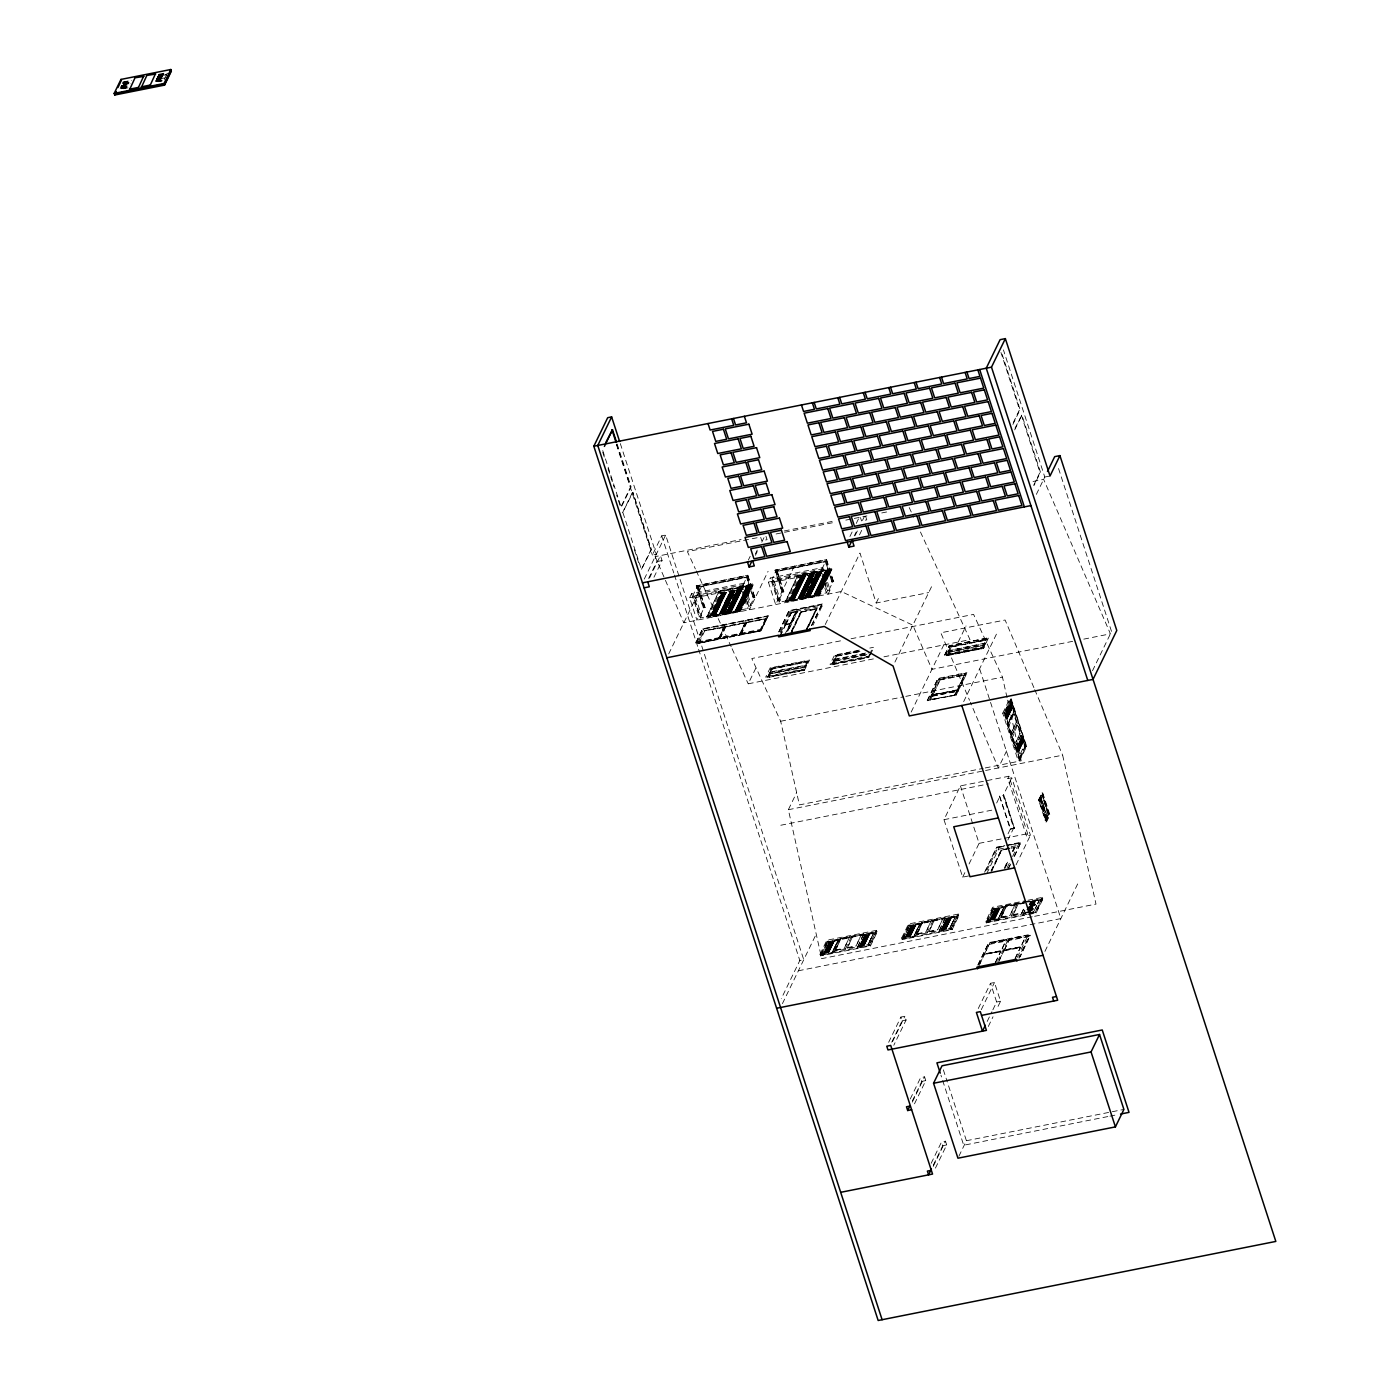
<?xml version="1.0" encoding="UTF-8"?>
<svg xmlns="http://www.w3.org/2000/svg" width="1390" height="1390" viewBox="0 0 1390 1390"><rect width="100%" height="100%" fill="white"/><g stroke="black" fill="none" stroke-linecap="round" stroke-linejoin="round"><path stroke-width="0.75" stroke-dasharray="5 3.75" d="M158.86 74.556L158.165 75.981L166.817 74.261M616.621 444.14L630.574 487.039L620.67 507.437L616.691 495.17M617.143 444.036L631.095 486.934L621.191 507.333L602.6 450.117M632.363 492.529L622.459 512.927L632.884 492.425L650.972 549.728L641.068 570.126L651.493 549.623L632.884 492.425M620.305 443.566L656.306 554.297L652.379 555.079L661.709 535.845L665.654 535.063L803.75 959.708L799.823 960.49L781.267 998.715M644.265 579.091L665.654 535.063M648.626 578.483L657.088 561.039M649.512 578.049L660.424 555.583L662.057 560.57L653.873 577.423M691.595 593.652L698.909 616.135L696.929 620.218L689.614 597.735L691.595 593.652L744.084 583.209L751.399 605.693L748.776 606.214L747.646 608.542L700.386 617.942L693.888 597.961L695.035 595.632L752.598 584.217M696.234 585.885L747.872 575.251L754.84 597.648L753.258 597.961L746.604 577.476L698.301 587.084L704.956 607.569L703.392 607.882L696.234 585.885L747.872 575.251M697.033 585.729L704.174 607.725L700.212 615.874L693.315 594.642L697.276 586.493L747.924 576.416M698.301 587.084L746.795 577.058L753.258 597.961M668.712 653.891L702.471 584.373M703.392 607.882L696.442 585.485M704.956 607.569L698.492 586.667M700.386 617.942L701.533 615.614L695.035 595.632M706.954 616.639L718.995 591.219L753.241 584.808L740.801 610.436L706.676 617.212L718.995 591.219M708.674 617.629L708.153 615.996L720.02 591.532L720.559 593.148L708.674 617.629L740.175 611.357L753.119 584.426M695.799 642.805L702.593 628.819L768.201 615.77L761.494 630L695.799 642.805L761.494 630M695.886 643.049L702.593 628.819M697.884 643.466L697.398 641.954L703.618 629.149L766.62 616.621L767.106 618.116L704.105 630.643L697.884 643.466L760.869 630.938L768.201 615.77M735.032 590.698L723.686 614.484L735.032 590.698L721.375 593.408L709.943 616.952L723.86 614.119M698.927 643.205L704.73 630.834L724.225 627.22L718.335 639.348L698.927 643.205L718.265 639.087L724.138 626.977M748.359 560.101L750.166 556.347M724.416 614.502L736.3 590.02M737.134 590.281L725.789 614.067L737.134 590.281L751.017 587.484M755.43 553.846L757.255 550.11M755.413 555.305L757.237 551.552M761.789 542.187L764.517 536.575M743.181 584.721L747.142 576.572L754.04 597.804L750.079 605.953L743.181 584.721L693.315 594.642M744.084 583.209L742.104 587.292L749.418 609.776L768.079 571.325M719.829 638.774L725.719 626.664L745.144 622.789L739.341 635.161L719.829 638.774L739.254 634.917L745.144 622.789M719.916 639.035L725.719 626.664M750.774 587.57L739.428 611.357L750.861 587.814L737.169 590.611M740.835 634.605L746.725 622.477L766.133 618.62L760.33 630.991L740.835 634.605L760.26 630.747L766.133 618.62M740.922 634.848L746.725 622.477M794.333 566.095L775.672 604.546L768.357 582.08L770.338 577.997L822.828 567.554L830.143 590.038L828.162 594.121L820.847 571.638L822.828 567.554M774.977 570.23L826.616 559.597L833.583 581.993L832.002 582.306L825.347 561.821L777.045 571.412L783.699 591.897L782.136 592.209L774.977 570.23L826.616 559.597M775.776 570.074L782.918 592.053L778.956 600.219L772.058 578.987L776.02 570.821L826.668 560.761M777.045 571.412L825.538 561.404L832.002 582.306M826.39 592.887L819.892 572.906L821.021 570.578L827.519 590.559L826.39 592.887L779.13 602.287L772.632 582.306L773.761 579.978L831.342 568.562M760.869 630.938L760.382 629.427L766.62 616.621M782.136 592.209L775.186 569.831M783.699 591.897L777.236 571.012M779.13 602.287L780.276 599.959L773.761 579.978M785.697 600.984L797.738 575.547L831.985 569.135L819.544 594.781L785.42 601.557L797.738 575.547M787.418 601.974L786.896 600.341L798.764 575.877L799.302 577.493L787.418 601.974L818.918 595.702L831.863 568.771M873.372 658.912L748.22 683.811L756.038 667.721M814.019 574.956L800.119 577.754L788.686 601.297L802.586 598.499M778.782 631.772L789.086 610.575L823.21 603.781L812.994 625.239M778.869 632.016L789.086 610.575M780.138 631.842L790.111 610.888L821.612 604.633L822.098 606.127L797.947 610.922L787.887 631.633M780.537 633.093L790.597 612.382L790.111 610.888M779.999 636.186L785.593 624.649L790.059 623.763L787.331 629.774M785.819 624.18L791.431 612.643L795.879 611.756L790.371 623.537L785.819 624.18L790.284 623.293L795.879 611.756M780.068 636.429L785.593 624.649M785.906 624.423L791.431 612.643M784.464 635.299L790.059 623.763M813.845 575.286L802.43 598.829L813.845 575.286L800.171 578.084M786.949 631.286L796.991 610.592L797.947 610.922M788.026 629.913L796.991 610.592M803.159 598.829L815.044 574.365M787.73 631.13L797.791 610.436M815.878 574.626L804.532 598.412L815.878 574.626L829.76 571.829M767.662 677.573L771.224 668.173L807.972 660.875L806.391 666.192L769.643 673.507L767.662 677.573L804.41 670.275L809.571 660.024L770.199 667.86L765.664 677.173L805.036 669.355M769.643 673.507L771.224 668.173M770.651 671.961L772.162 668.816L806.826 661.918L772.249 669.059L770.651 671.961L805.366 665.306L806.826 661.918M770.477 673.768L805.21 667.113L770.477 673.768L769.035 677.156L803.681 670.258L807.972 660.875M791.657 630.591L800.918 611.513L817.181 608.281L807.121 629.635M790.858 632.867L800.918 611.513M821.924 569.066L825.886 560.917L832.784 582.149L828.822 590.298L821.924 569.066L772.058 578.987M791.692 631.981L801.526 611.704L791.814 632.363M829.517 571.916L818.171 595.702L829.604 572.159L815.947 574.869M849.916 536.505L852.643 530.893M856.275 523.404L859.003 517.792M806.391 629.062L816.225 608.785L806.513 629.444M806.999 629.253L817.181 608.281M854.259 535.897L856.084 532.144M811.552 625.326L821.612 604.633M855.163 535.463L857.891 529.851M862.443 520.486L864.25 516.75M811.638 625.587L821.699 604.876L790.198 611.131M859.507 534.855L862.234 529.225M825.26 624.527L859.958 553.046L876.204 603.017L928.694 592.574M870.783 653.387L868.802 657.47L832.054 664.785L835.599 655.368L860.097 650.503M832.054 664.785L835.599 655.368M836.554 656.01L835.095 659.399L836.554 656.01L861.001 651.145M834.851 660.962L833.409 664.351L834.851 660.962L869.497 654.065M876.204 603.017L879.661 595.876M1032.214 916.774L821.716 958.631L788.356 809.71L796.644 792.613M870.331 654.673L873.945 647.219L869.793 648.053M894.934 662.092L932.151 585.451M1013.258 422.664L1019.565 409.685L1000.956 352.487M1012.893 424.419L1020.086 409.581L1002.155 354.415M1015.048 428.155L1021.876 415.071L1040.485 472.27L1034.177 485.249M1014.683 429.91L1021.876 415.071M911.18 712.062L944.939 642.528M944.644 654.951L949.161 645.638L988.533 637.802L949.248 645.881L944.714 655.211L984.085 647.375L944.714 655.211M946.764 655.732L946.225 654.117L950.187 645.95L986.935 638.653L985.493 644.352L948.745 651.667L946.764 655.732L983.512 648.435L988.533 637.802M948.745 651.667L950.187 645.95M951.264 646.958L949.822 650.364L984.381 643.222L985.91 640.078L951.264 646.958L985.91 640.078M948.032 655.055L949.561 651.91L984.207 645.029L982.765 648.418L948.032 655.055L982.678 648.174L984.207 645.029M948.119 655.316L949.561 651.91M927.252 700.525L938.007 678.389L966.884 672.638L956.216 695.035L927.252 700.525L956.129 694.774M927.339 700.769L938.007 678.389M957.606 689.701L931.196 695.261L929.093 700.421L939.032 678.702L965.285 673.49L957.779 690.205L931.37 694.913L957.779 690.205M931.526 695.417L939.032 678.702M1033.656 485.353L1039.963 472.374L1021.355 415.176M782.431 1003.615L816.208 934.08M932.186 696.025L930.449 700.004L932.186 696.025L956.407 691.473L932.256 696.268M940.109 679.71L932.881 695L940.109 679.71L964.33 675.158L940.179 679.953M958.214 642.041L966.015 625.969M1036.367 494.353L1044.776 477.048L1003.424 349.915M820.03 954.218L826.824 940.231L876.69 930.327L877.229 931.943L870.435 945.93L820.569 955.851L820.03 954.218L869.897 944.297L870.435 945.93M820.569 955.851L827.345 941.864L826.824 940.231M821.994 954.496L828.214 941.69L822.15 955L833.809 952.15L840.029 939.345M823.905 953.488L829.448 942.073L838.118 940.352L832.575 951.768M956.32 691.23L954.6 695.209L965.285 673.49M964.243 674.914L957.032 690.187M957.449 690.048L955.347 695.209L928.85 699.674M956.216 695.035L966.953 672.899M863.816 935.14L863.416 933.889L839.786 938.58L833.809 952.15M835.477 950.395L840.898 938.598L835.477 950.395L844.147 948.675L849.568 936.877L844.147 948.675M983.512 648.435L982.973 646.802L986.935 638.653M963.67 701.637L997.447 632.085M845.381 949.057L851.601 936.235L852.001 937.485M847.292 948.049L852.713 936.252L847.292 948.049L855.945 946.312L861.366 934.532L855.945 946.312M863.416 933.889L857.422 947.459L869.236 945.113L875.457 932.29L828.388 942.177M857.422 947.459L863.659 934.636M859.35 946.451L864.893 935.018L873.546 933.298L868.003 944.714M876.69 930.327L869.236 945.113M968.587 875.961L962.679 877.142L943.984 819.683L960.403 785.889L1008.949 776.228L1027.644 833.687L1026.515 836.016L1030.442 835.234L1011.764 777.792L1007.819 778.574L1026.515 836.016M1002.729 713.209L1009.522 699.222L1011.225 698.892L1026.654 746.343L1019.86 760.33L1018.158 760.66L1002.729 713.209L1004.431 712.861L1011.225 698.892M1010.825 700.821L1004.605 713.643L1011.347 700.716L1014.474 712.062L1007.472 725.041L1014.769 747.525L1021.789 734.545L1025.438 745.787L1018.158 760.66M1005.422 714.443L1010.964 703.027L1013.658 711.263L1008.098 722.678L1005.596 714.078M901.693 937.989L908.487 924.002L958.353 914.081L958.874 915.715L952.098 929.684L902.214 939.605L901.693 937.989L951.559 928.068L952.098 929.684M902.214 939.605L909.008 925.618L908.487 924.002M903.656 938.267L909.877 925.445L903.813 938.771L915.471 935.922L921.692 923.099M1007.472 725.041L1013.692 712.219L1014.995 711.958M1013.449 714.495C1000.817 748.984 1014.787 695.122 1016.125 722.731L1010.582 734.163L1016.524 722.661L1013.831 714.425M905.568 937.26L911.11 925.827L919.78 924.107L914.22 935.522M1011.121 736.283L1017.341 723.46L1018.661 723.2M945.478 918.894L945.061 917.643L921.448 922.352L915.471 935.922M1017.098 725.736C1004.466 760.226 1018.436 706.363 1019.773 733.972L1014.231 745.405L1020.173 733.903L1017.497 725.649M917.139 934.149L922.56 922.352L917.139 934.149L925.792 932.429L931.213 920.632L925.792 932.429M1006.638 750.861L998.333 767.958L970.359 702.263M1014.769 747.525L1021.007 734.702L1022.31 734.441M1016.385 748.168L1021.928 736.735L1024.621 744.988L1019.078 756.403L1016.559 747.803M927.026 932.812L933.263 920.006L933.663 921.257M928.937 931.804L934.375 920.006L928.937 931.804L937.607 930.084L943.028 918.286L937.607 930.084M1007.819 778.574L1008.949 776.228M999.601 796.001L1010.2 829.205L1014.405 828.37L1003.806 795.167L999.48 796.227L1010.739 829.1M996.665 803.003L1000.018 796.122M1019.218 758.61L1025.976 745.683L1011.347 700.716M962.679 877.142L965.407 871.495M969.056 863.989L979.081 843.348L960.403 785.889M1007.872 839.994L1013.727 827.971L1003.163 795.497L1011.764 777.792M1014.405 828.37L1003.806 795.167M945.061 917.643L939.084 931.213L950.899 928.868L957.119 916.045L910.033 925.948M939.084 931.213L945.304 918.408M940.995 930.205L946.538 918.79L955.208 917.07L949.665 928.485M888.662 1042.309L900.911 1017.063L904.855 1016.281L906.072 1020.034L893.805 1045.28M891.755 1042.17L902.127 1020.816L900.911 1017.063M892.589 1041.527L904.855 1016.281M958.353 914.081L950.899 928.868M984.554 872.26L996.786 847.083L1004.831 845.485M985.666 870.818L996.786 847.083M987.039 870.053L998.02 847.466L1008.515 845.381M986.709 873.684L998.576 849.221L998.02 847.466M1008.063 833.757L1010.565 828.596L1014.248 827.867M991.053 870.957L1001.339 849.742L1010.148 848.195M991.174 871.322L1001.339 849.742M991.678 870.609L1001.756 849.863L991.8 870.991M1092.505 670.745L1111.548 631.512L1058.033 466.936M1004.292 868.107L1007.941 860.566M1012.528 851.132L1014.352 847.361L1001.877 850.246M1005.318 866.596L1008.445 860.532M1012.65 851.514L1014.995 847.031L1011.086 847.796M1004.814 868.611L1008.567 860.897M1013.24 851.253L1014.995 847.031M1038.678 799.528L1042.587 792.422L1049.902 814.905L1046.514 821.907L1038.678 799.528L1046.514 821.907M1045.21 820.308L1047.278 817.268L1040.78 797.287L1042.708 794.263L1049.207 814.245L1046.392 820.065L1045.21 820.308L1038.712 800.327L1042.587 792.422M1039.807 798.764L1038.799 800.866L1040.207 798.694L1045.749 817.007L1045.124 819.023L1046.131 816.92L1040.207 798.694M1007.125 867.76L1011.694 858.36M1012.615 856.466L1019.009 843.296L1010.617 844.964M1046.392 820.065L1039.876 800.084L1042.708 794.263M1047.191 815.982L1041.249 797.738L1042.274 795.653L1047.817 813.967L1047.191 815.982L1048.199 813.88L1042.274 795.653M1007.698 869.514L1010.582 863.572M1014.092 856.327L1020.92 842.288L1006.847 845.085M1008.862 867.951L1010.756 864.076M1014.509 856.327L1020.92 842.288M1027.87 900.268L1042.413 897.367L1042.952 898.982L1036.158 912.969L986.292 922.89L985.753 921.275L992.547 907.288L1025.785 900.668M986.292 922.89L993.068 908.904L992.547 907.288M987.717 921.553L993.937 908.73L987.873 922.039L999.532 919.207L1005.752 906.384M1016.073 864.841L1030.442 835.234M989.628 920.527L995.171 909.112L1003.841 907.392L998.298 918.807M910.241 1099.004L920.614 1077.65L924.558 1076.868L925.775 1080.603L913.508 1105.849M1047.278 817.268L1048.685 814.349L1042.187 794.368M1027.158 901.328L1005.509 905.637L999.532 919.207M1045.975 822.011L1049.38 815.009L1042.066 792.526M977.969 964.747L988.273 943.549L1030.268 935.192L1020.138 956.893M1001.2 917.435L1006.621 905.637L1001.2 917.435L1009.852 915.715L1015.291 903.917L1009.852 915.715M977.917 965.199L988.898 942.611L1028.27 934.792L1028.826 936.53L1018.783 957.241M912.396 1100.81L921.831 1081.385L920.614 1077.65M912.292 1102.114L924.558 1076.868M979.724 963.809L984.294 954.391L1000.835 951.107L995.466 962.784M984.52 953.94L990.01 942.629L1006.534 939.345L1001.182 951.021L984.52 953.94L1001.061 950.638L1006.534 939.345M978.925 966.067L990.01 942.629M1011.103 916.097L1017.324 903.292L1017.723 904.525M1013.015 915.089L1018.436 903.292L1013.015 915.089L1021.667 913.369L1023.527 909.564M995.344 962.419L1000.835 951.107M997.603 961.289L1008.584 938.702M1021.667 913.369L1023.405 909.182M999.41 959.899L1003.98 950.482L1020.521 947.198L1015.152 958.874M1004.206 950.013L1009.696 938.719L1026.22 935.418L1020.868 947.111L1004.206 950.013L1020.747 946.729L1026.22 935.418M998.611 962.158L1003.98 950.482M1004.327 950.395L1009.696 938.719M1024.691 910.085L1023.144 914.498L1027.088 913.716M1023.144 914.498L1024.934 910.832M978.265 1008.532L990.531 983.286L994.476 982.504L1000.557 1001.234L996.786 1009.018M1025.073 913.491L1025.751 912.066M981.27 1009.696L994.476 982.504M1033.726 911.77L1039.268 900.355L1030.615 902.075L1029.052 905.29L1037.705 903.552M1042.413 897.367L1035.133 912.657L1041.179 899.33L1029.538 902.18L1029.139 900.928M1015.03 958.492L1020.521 947.198M1017.289 957.38L1028.27 934.792M987.195 1021.442L991.904 1011.729M992.86 1009.8L996.63 1002.034L990.531 983.286M1019.044 958.318L1030.268 935.192M988.307 1026.498L993.016 1016.785M931.161 1163.326L941.534 1141.955L945.478 1141.173L946.694 1144.926L934.427 1170.172M933.315 1165.133L942.75 1145.707L941.534 1141.955M933.211 1166.419L945.478 1141.173M1044.915 951.42L1078.675 881.885M958.874 1156.272L966.415 1140.721L947.98 1084.026M159.033 74.209L164.228 73.166M123.241 81.958L130.174 80.585M158.686 74.921L167.339 73.201M123.067 82.323L131.737 80.603M158.512 75.269L167.165 73.548M122.893 82.67L129.826 81.298M158.338 75.633L166.991 73.913M122.72 83.035L127.932 81.993M122.563 83.383L127.758 82.358M166.644 74.626L157.991 76.346L156.427 79.56L165.097 77.84M124.11 83.4L129.305 82.375M157.817 76.693L166.47 74.973M123.936 83.765L129.131 82.722M157.643 77.058L166.296 75.338M123.762 84.112L128.957 83.087M157.47 77.406L166.14 75.686M123.588 84.477L128.784 83.435M157.296 77.77L165.966 76.05M123.415 84.825L128.61 83.8M157.122 78.135L165.792 76.398M121.521 85.537L130.174 83.817M156.948 78.483L163.881 77.11M121.347 85.885L128.28 84.512M156.775 78.848L165.445 77.128M121.173 86.249L128.106 84.86M156.601 79.195L165.271 77.475M120.999 86.597L126.195 85.572M120.826 86.962L126.021 85.919M156.253 79.908L163.186 78.535M122.389 86.979L127.585 85.937M156.08 80.273L164.75 78.552M120.478 87.674L127.411 86.302M155.906 80.62L164.576 78.9M122.042 87.692L127.237 86.649M155.732 80.985L164.402 79.265M120.131 88.387L127.063 87.014M155.558 81.332L160.754 80.307M121.695 88.404L126.89 87.362M157.122 81.35L164.055 79.977M121.521 88.751L126.716 87.726M156.948 81.715L163.881 80.325M123.067 88.769L128.262 87.726M158.512 81.715L161.97 81.037M1044.776 477.048L1050.023 476.005M662.057 560.57L656.81 561.63L655.177 556.625L741.078 539.546M784.325 530.945L834.712 520.92M1033.031 481.496L1043.647 479.376L1110.419 633.84L1083.123 639.261M757.098 537.739L687.39 551.604L695.365 568.944M776.106 533.968L782.448 532.7M784.551 532.283L835.251 522.206M845.815 520.103L852.157 518.835M854.259 518.418L866.943 515.899M881.729 512.962L888.054 511.694M739.115 586.615L752.755 583.904M802.117 574.087L815.756 571.377M719.116 591.584L753.241 584.808M797.86 575.929L831.985 569.135M689.614 597.735L752.042 585.364M768.357 582.08L830.838 569.622M738.229 588.457L751.868 585.729M801.213 575.929L814.87 573.201M816.99 572.75L830.629 570.039M738.038 588.821L751.695 586.111M801.04 576.294L814.679 573.584M816.799 573.114L830.456 570.404M816.625 573.479L830.282 570.769M693.888 597.961L751.521 586.476M772.632 582.306L819.892 572.906M720.559 593.148L752.059 586.893L751.521 585.277L739.636 609.741L740.175 611.357M799.302 577.493L830.803 571.238L830.264 569.605L818.38 594.086L818.918 595.702M737.534 589.881L751.173 587.171M800.518 577.354L814.175 574.643M816.278 574.226L829.917 571.499M735.101 590.941L721.375 593.408M721.306 593.982L734.945 591.271M736.978 591.028L750.617 588.318M799.962 578.501L813.619 575.79M815.756 575.286L829.396 572.576M721.149 594.312L734.789 591.601M736.787 591.393L750.444 588.682M799.789 578.866L813.428 576.155M815.548 575.686L829.205 572.975M720.941 594.729L734.598 592.018M736.613 591.758L750.27 589.047M799.615 579.23L813.254 576.52M815.374 576.051L829.031 573.34M720.75 595.129L734.389 592.418M815.2 576.433L828.84 573.705M720.576 595.511L734.215 592.783M736.439 592.123L750.079 589.412M799.424 579.595L813.081 576.885M720.385 595.876L734.042 593.148M736.248 592.488L749.905 589.777M799.25 579.96L812.907 577.25M815.026 576.798L828.666 574.087M736.092 592.818L749.749 590.107M799.094 580.29L812.75 577.58M814.835 577.163L828.492 574.452M719.951 596.362L733.868 593.53M735.936 593.148L749.592 590.437M798.937 580.62L812.577 577.91M814.679 577.493L828.336 574.782M719.794 596.675L733.433 593.964M735.744 593.565L749.384 590.837M798.729 581.037L812.385 578.309M814.523 577.823L828.179 575.095M719.586 597.092L733.242 594.381M735.536 593.964L749.193 591.254M798.538 581.437L812.194 578.726M814.332 578.223L827.971 575.512M719.395 597.509L733.051 594.781M735.362 594.329L749.019 591.619M798.364 581.802L812.003 579.091M814.123 578.64L827.78 575.912M719.221 597.874L732.86 595.146M735.188 594.694L748.828 591.984M798.173 582.167L811.83 579.456M813.949 579.005L827.606 576.294M813.776 579.369L827.415 576.659M719.134 598.447L732.791 595.737M735.015 595.076L748.654 592.349M797.999 582.549L811.656 579.821M718.96 598.812L732.617 596.101M734.824 595.441L748.48 592.731M797.825 582.914L811.465 580.203M813.584 579.734L827.241 577.024M734.667 595.771L748.324 593.043M797.669 583.244L811.308 580.516M813.411 580.099L827.067 577.389M718.786 599.177L732.426 596.466M734.511 596.084L748.168 593.374M797.513 583.557L811.152 580.846M813.254 580.429L826.911 577.719M718.369 599.629L732.252 596.831M734.354 596.414L747.994 593.704M797.339 583.887L810.995 581.176M813.098 580.759L826.737 578.049M718.161 600.028L731.818 597.318M734.146 596.831L747.803 594.103M797.148 584.304L810.804 581.576M812.889 581.159L826.546 578.449M717.97 600.445L731.609 597.735M733.955 597.231L747.611 594.52M796.957 584.703L810.596 581.993M812.698 581.576L826.355 578.866M717.796 600.81L731.435 598.1M733.781 597.596L747.42 594.885M796.765 585.068L810.422 582.358M812.524 581.941L826.164 579.23M733.59 597.978L747.247 595.25M796.592 585.451L810.248 582.723M812.333 582.306L825.99 579.595M717.605 601.175L731.262 598.465M717.431 601.54L731.088 598.829M733.416 598.343L747.073 595.615M796.418 585.816L810.057 583.105M812.16 582.671L825.816 579.96M717.257 601.922L730.897 599.194M733.242 598.708L746.882 595.997M796.244 586.18L809.884 583.47M811.986 583.053L825.625 580.325M717.101 602.235L730.74 599.524M733.086 599.038L746.725 596.31M796.07 586.51L809.727 583.783M811.83 583.366L825.469 580.655M716.927 602.565L730.584 599.855M732.93 599.351L746.569 596.64M795.914 586.823L809.571 584.113M811.673 583.696L825.312 580.985M716.736 602.982L730.393 600.254M732.721 599.768L746.378 597.057M795.723 587.24L809.362 584.53M811.465 584.113L825.121 581.402M716.545 603.382L730.184 600.671M732.53 600.185L746.169 597.457M795.514 587.657L809.171 584.929M811.274 584.512L824.913 581.802M716.354 603.747L730.011 601.036M732.356 600.549L745.996 597.822M795.341 588.022L808.997 585.312M811.1 584.877L824.739 582.167M716.18 604.129L729.837 601.401M732.165 600.914L745.822 598.204M795.167 588.387L808.806 585.677M810.909 585.26L824.565 582.532M716.006 604.494L729.646 601.766M731.991 601.279L745.648 598.569M794.993 588.752L808.632 586.041M810.735 585.624L824.392 582.914M703.583 607.465L705.164 607.152M715.815 604.859L729.472 602.148M731.818 601.644L745.457 598.934M753.449 597.544L755.031 597.231M782.327 591.81L783.908 591.497M794.802 589.117L808.459 586.406M810.561 585.989L824.201 583.279M832.193 581.889L833.774 581.576M731.661 601.974L745.301 599.264M794.646 589.447L808.302 586.736M810.405 586.319L824.044 583.609M715.746 605.432L729.403 602.721M731.488 602.304L745.144 599.594M794.489 589.777L808.146 587.067M810.231 586.649L823.888 583.922M715.589 605.762L729.229 603.052M731.296 602.704L744.953 599.994M794.298 590.177L807.938 587.466M810.04 587.049L823.697 584.339M715.433 606.092L729.072 603.364M731.105 603.121L744.745 600.411M794.09 590.594L807.746 587.883M809.849 587.466L823.488 584.738M715.225 606.492L728.881 603.781M730.914 603.486L744.571 600.775M793.916 590.959L807.555 588.248M809.658 587.831L823.314 585.12M715.033 606.909L728.673 604.181M714.86 607.274L728.499 604.563M730.74 603.851L744.397 601.14M793.742 591.323L807.382 588.613M809.484 588.196L823.141 585.485M730.567 604.216L744.206 601.505M793.551 591.688L807.208 588.978M809.31 588.561L822.949 585.85M714.668 607.639L728.325 604.928M730.375 604.598L744.032 601.87M793.377 592.071L807.034 589.343M809.119 588.926L822.776 586.215M714.495 608.003L728.151 605.293M730.219 604.911L743.876 602.2M793.221 592.383L806.86 589.673M808.963 589.256L822.619 586.545M714.321 608.368L727.96 605.658M730.063 605.241L743.72 602.53M793.065 592.713L806.704 590.003M808.806 589.586L822.463 586.875M714.165 608.698L727.804 605.988M729.906 605.571L743.563 602.86M792.908 593.043L806.548 590.333M808.65 589.916L822.307 587.188M714.008 609.029L727.648 606.318M729.715 605.971L743.355 603.26M792.7 593.443L806.356 590.733M808.459 590.316L822.098 587.605M713.8 609.428L727.457 606.718M729.507 606.388L743.164 603.677M792.509 593.86L806.148 591.15M808.25 590.733L821.907 588.022M713.609 609.845L727.248 607.135M729.333 606.752L742.972 604.042M792.335 594.225L805.974 591.514M808.077 591.097L821.716 588.387M713.418 610.21L727.074 607.5M729.159 607.117L742.799 604.407M792.144 594.59L805.8 591.879M807.903 591.462L821.542 588.752M713.244 610.575L726.901 607.864M728.968 607.482L742.625 604.772M791.97 594.972L805.627 592.244M807.712 591.827L821.368 589.117M713.07 610.957L726.709 608.229M728.794 607.864L742.451 605.136M791.796 595.337L805.436 592.609M807.538 592.192L821.195 589.482M712.896 611.322L726.536 608.594M728.638 608.177L742.295 605.467M791.64 595.65L805.279 592.939M807.382 592.522L821.038 589.812M712.722 611.635L726.379 608.924M728.482 608.507L742.121 605.797M791.466 595.98L805.123 593.269M807.225 592.852L820.865 590.142M712.566 611.965L726.223 609.254M728.273 608.924L741.93 606.214M791.275 596.397L804.932 593.686M807.017 593.269L820.673 590.542M712.375 612.382L726.014 609.671M728.082 609.324L741.739 606.613M791.084 596.797L804.723 594.086M806.826 593.669L820.482 590.959M712.167 612.782L725.823 610.071M727.908 609.689L741.548 606.978M790.893 597.179L804.549 594.451M806.652 594.034L820.291 591.323M711.993 613.164L725.649 610.436M727.717 610.071L741.374 607.343M790.719 597.544L804.376 594.816M806.461 594.399L820.117 591.688M698.909 616.135L701.533 615.614M711.819 613.529L725.458 610.801M727.543 610.436L741.2 607.725M780.276 599.959L777.635 600.48L770.338 577.997M790.545 597.909L804.184 595.198M806.287 594.781L819.944 592.053M827.519 590.559L830.143 590.038M711.645 613.894L725.285 611.183M727.37 610.801L741.009 608.09M790.354 598.273L804.011 595.563M806.113 595.146L819.753 592.435M711.454 614.258L725.111 611.548M727.213 611.131L740.853 608.42M790.198 598.603L803.854 595.893M805.957 595.476L819.596 592.748M711.298 614.589L724.955 611.878M727.057 611.461L740.696 608.733M790.041 598.934L803.698 596.206M805.8 595.789L819.44 593.078M711.141 614.919L724.798 612.191M726.848 611.861L740.505 609.15M789.85 599.333L803.49 596.623M805.592 596.206L819.249 593.495M706.832 616.257L708.153 615.996M710.95 615.318L724.59 612.608M726.657 612.278L741.078 609.845M785.576 600.602L786.896 600.341M789.642 599.75L803.298 597.022M805.401 596.605L819.822 594.19M710.742 615.735L724.399 613.007M726.484 612.643L740.123 609.932M789.468 600.115L803.125 597.405M805.21 596.988L818.866 594.26M726.292 613.007L739.949 610.297M789.294 600.48L802.933 597.77M805.036 597.353L818.693 594.642M725.702 613.824L739.584 611.027M804.445 598.169L818.328 595.372M702.662 629.062L768.288 616.013M790.597 612.382L797.165 611.079M791.501 612.903L795.966 612M724.225 627.22L704.73 630.834M725.806 626.907L745.231 623.05M746.795 622.737L766.22 618.863M801.04 611.895L817.303 608.664M801.648 612.087L816.347 609.168M697.398 641.954L760.382 629.427M785.68 624.892L790.145 624.006M840.516 640.86L751.799 658.513L780.676 721.254L799.406 804.897L983.182 768.357M851.062 638.757L973.591 614.397L1002.468 677.156L1007.142 698.058M859.437 650.103L834.573 655.055L830.039 664.368L869.41 656.549M771.346 668.555L808.094 661.24M835.72 655.75L860.219 650.885M836.624 656.254L861.088 651.389M835.025 659.155L867.621 652.674M769.365 672.621L806.113 665.324M833.739 659.833L870.488 652.518L872.347 648.07M834.035 660.702L866.7 654.203M834.938 661.206L869.584 654.325L868.055 657.47L833.322 664.107M767.263 676.339L804.011 669.024L804.41 670.275M831.637 663.534L868.385 656.219L868.802 657.47M883.971 656.81L970.011 639.695L919.919 530.824M950.43 646.715L987.178 639.4M948.449 650.781L985.197 643.483M949.648 652.171L984.294 645.273M946.225 654.117L982.973 646.802M1072.628 641.346L931.926 669.337L912.848 625.205L841.28 591.497L683.793 622.824L655.177 556.625M939.275 679.449L965.529 674.237M780.676 721.254L903.691 696.79M905.811 696.373L1002.468 677.156M931.352 695.764L957.606 690.552M1026.654 746.343L1024.951 746.691L1009.522 699.222M985.284 767.94L1021.198 760.799L1007.611 700.16M788.356 809.71L983.477 770.911M985.597 770.494L1062.638 755.17L1095.998 904.091L1034.334 916.357M780.815 825.243L988.672 783.908M1040.78 797.287L1046.618 817.389M1038.712 800.327L1039.876 800.084M943.984 819.683L993.329 809.866M1010.322 828.961L1014.526 828.127M979.081 843.348L1002.312 838.726M1004.414 838.309L1027.644 833.687M996.943 847.587L1004.987 845.989M1007.003 845.589L1021.094 842.774M998.576 849.221L1009.088 847.135M1011.19 846.719L1019.582 845.033L1019.009 843.296M1001.46 850.124L1009.262 848.56M1011.208 848.178L1015.117 847.396M827.345 941.864L877.229 931.943M909.008 925.618L958.874 915.715M993.068 908.904L1042.952 898.982M994.111 909.234L1027.575 902.579M829.274 942.42L837.944 940.7M864.719 935.383L873.372 933.663M910.937 926.192L919.607 924.472M946.364 919.138L955.034 917.417M994.997 909.477L1003.667 907.757M1030.442 902.423L1039.094 900.703M829.1 942.785L837.77 941.065M864.545 935.731L873.198 934.01M910.763 926.539L919.433 924.819M946.208 919.502L954.86 917.782M994.823 909.824L1003.493 908.104M1030.268 902.788L1038.921 901.068M828.927 943.15L837.597 941.412M864.372 936.096L873.024 934.375M910.589 926.904L919.259 925.184M946.034 919.85L954.687 918.13M994.649 910.189L1003.319 908.469M1030.094 903.135L1038.747 901.415M828.753 943.497L837.423 941.777M864.198 936.46L872.851 934.723M910.415 927.252L919.085 925.531M945.86 920.215L954.513 918.495M994.476 910.537L1003.146 908.817M1029.92 903.5L1038.573 901.78M828.579 943.862L837.249 942.125M864.024 936.808L872.677 935.088M910.241 927.616L918.912 925.896M945.687 920.562L954.339 918.842M994.302 910.902L1002.972 909.182M1029.747 903.848L1038.399 902.127M828.423 944.21L837.075 942.49M863.85 937.173L872.503 935.435M910.068 927.981L918.738 926.244M945.513 920.927L954.165 919.207M994.145 911.249L1002.798 909.529M1029.573 904.212L1038.226 902.492M828.249 944.574L836.902 942.854M863.677 937.52L872.329 935.8M909.894 928.329L918.564 926.609M945.339 921.292L953.992 919.555M993.972 911.614L1002.624 909.894M1029.399 904.56L1038.052 902.84M828.075 944.922L836.728 943.202M863.503 937.885L872.155 936.165M909.72 928.694L918.39 926.974M945.165 921.64L953.818 919.919M993.798 911.979L1002.451 910.241M1029.226 904.925L1037.878 903.205M827.901 945.287L836.554 943.567M863.329 938.233L871.999 936.513M909.547 929.041L918.217 927.321M944.991 922.004L953.644 920.284M993.624 912.327L1002.277 910.606M827.728 945.634L836.38 943.914M863.155 938.598L871.825 936.877M909.373 929.406L918.043 927.686M944.818 922.352L953.471 920.632M993.45 912.691L1002.103 910.954M1030.615 905.29L1037.548 903.917M827.554 945.999L836.207 944.279M862.981 938.945L871.652 937.225M909.199 929.754L917.869 928.034M944.644 922.717L953.297 920.997M993.277 913.039L1001.929 911.319M1030.442 905.654L1037.374 904.265M827.38 946.347L836.033 944.627M862.808 939.31L871.478 937.59M909.025 930.119L917.695 928.398M944.47 923.064L953.123 921.344M993.103 913.404L1001.756 911.684M1030.268 906.002L1037.201 904.629M827.206 946.712L835.859 944.991M862.634 939.657L871.304 937.937M908.852 930.466L917.522 928.746M944.297 923.429L952.949 921.709M992.929 913.751L1001.582 912.031M1030.094 906.367L1037.027 904.994M827.033 947.059L835.685 945.339M862.46 940.022L871.13 938.302M908.678 930.831L917.348 929.111M944.123 923.777L952.776 922.056M992.755 914.116L1001.408 912.396M1028.183 907.062L1036.853 905.342M826.859 947.424L835.512 945.704M862.286 940.37L870.957 938.65M908.504 931.178L917.174 929.458M943.949 924.142L952.602 922.421M992.582 914.464L1001.234 912.744M1028.009 907.427L1036.679 905.707M826.685 947.789L835.338 946.051M862.113 940.735L870.783 939.015M908.33 931.543L917 929.823M943.775 924.489L952.428 922.769M992.408 914.828L1001.061 913.108M1027.835 907.774L1036.506 906.054M826.511 948.136L835.164 946.416M861.939 941.1L870.609 939.362M908.174 931.891L916.827 930.171M943.602 924.854L952.254 923.134M992.234 915.176L1000.887 913.456M1027.662 908.139L1036.332 906.419M826.338 948.501L834.99 946.764M861.765 941.447L870.435 939.727M908 932.256L916.653 930.535M943.428 925.201L952.081 923.481M992.06 915.541L1000.713 913.821M1027.488 908.487L1036.158 906.767M826.164 948.849L834.817 947.129M861.591 941.812L870.262 940.074M907.826 932.62L916.479 930.883M943.254 925.566L951.907 923.846M991.887 915.888L1000.539 914.168M1027.314 908.852L1035.984 907.131M825.99 949.214L834.643 947.494M861.418 942.159L870.088 940.439M907.653 932.968L916.305 931.248M943.08 925.931L951.75 924.194M991.713 916.253L1000.366 914.533M1027.14 909.199L1035.811 907.479M825.816 949.561L834.469 947.841M861.244 942.524L869.914 940.804M907.479 933.333L916.132 931.613M942.906 926.279L951.577 924.558M991.539 916.618L1000.192 914.881M1026.967 909.564L1035.637 907.844M825.643 949.926L834.295 948.206M861.07 942.872L869.74 941.152M907.305 933.68L915.958 931.96M942.733 926.644L951.403 924.923M991.365 916.966L1000.018 915.245M1028.531 909.581L1035.463 908.191M825.469 950.273L834.139 948.553M860.897 943.237L869.567 941.517M907.131 934.045L915.784 932.325M942.559 926.991L951.229 925.271M991.192 917.331L999.844 915.593M1028.357 909.929L1035.289 908.556M825.295 950.638L833.965 948.918M860.723 943.584L869.393 941.864M906.958 934.393L915.61 932.673M942.385 927.356L951.055 925.636M991.018 917.678L999.688 915.958M1028.183 910.294L1035.116 908.904M825.121 950.986L833.792 949.266M860.549 943.949L869.219 942.229M906.784 934.758L915.437 933.038M942.212 927.703L950.882 925.983M990.844 918.043L999.514 916.323M1028.009 910.641L1034.942 909.269M824.948 951.351L833.618 949.631M860.375 944.297L869.045 942.576M906.61 935.105L915.263 933.385M942.038 928.068L950.708 926.348M990.67 918.39L999.341 916.67M1027.835 911.006L1034.768 909.633M824.774 951.698L833.444 949.978M860.202 944.661L868.872 942.941M906.436 935.47L915.089 933.75M941.864 928.416L950.534 926.696M990.497 918.755L999.167 917.035M824.6 952.063L833.27 950.343M835.355 950.013L844.025 948.293M847.17 947.667L855.823 945.947M860.045 945.009L868.698 943.289M906.263 935.818L914.915 934.097M917.018 933.785L925.671 932.065M928.815 931.439L937.485 929.702M941.69 928.781L950.36 927.06M990.323 919.103L998.993 917.383M1001.078 917.07L1009.731 915.332M1012.893 914.707L1021.546 912.987M824.426 952.428L833.097 950.69M859.871 945.374L868.524 943.654M906.089 936.182L914.742 934.462M941.517 929.128L950.187 927.408M990.149 919.468L998.819 917.748M1025.594 912.413L1030.789 911.388M824.253 952.776L832.923 951.055M859.698 945.739L868.35 944.001M905.915 936.53L914.568 934.81M941.343 929.493L950.013 927.773M989.975 919.815L998.645 918.095M1025.42 912.778L1030.615 911.736M824.079 953.14L832.749 951.403M859.524 946.086L868.177 944.366M905.741 936.895L914.394 935.175M941.169 929.841L949.839 928.12M989.802 920.18L998.472 918.46M1025.247 913.126L1030.442 912.101M985.753 921.275L1035.62 911.353L1036.158 912.969M1029.052 913.334L1034.959 912.153M798.381 970.776L1060.865 918.581L979.62 668.798M1030.424 935.696L988.273 943.549M1028.826 936.53L989.454 944.366L988.898 942.611M1000.956 951.49L984.294 954.391M1004.101 950.864L1020.642 947.563M902.127 1020.816L906.072 1020.034M996.63 1002.034L1000.557 1001.234M921.831 1081.385L925.775 1080.603M966.415 1140.721L1123.902 1109.411M942.75 1145.707L946.694 1144.926M1107.83 1116.57L963.704 1145.238L940.943 1075.2M1109.95 1116.153L1116.309 1114.884M909.182 507.506L913.664 517.219M696.251 570.873L731.175 646.767M732.078 648.713L748.22 683.811M1033.882 687.598L1005.109 620.01L940.804 632.798L969.525 700.265M1034.716 689.579L1062.638 755.17M1010.617 703.74L1013.31 711.975M1021.598 737.447L1024.274 745.7M1010.443 704.087L1013.136 712.34M1021.424 737.812L1024.1 746.048M1010.269 704.452L1012.962 712.688M1021.25 738.177L1023.926 746.413M1010.096 704.799L1012.789 713.053M1021.077 738.524L1023.752 746.778M1009.922 705.164L1012.615 713.4M1020.903 738.889L1023.579 747.125M1009.748 705.512L1012.441 713.765M1020.729 739.237L1023.405 747.49M1009.574 705.877L1012.268 714.113M1020.555 739.602L1023.231 747.837M1009.401 706.224L1012.094 714.477M1020.382 739.949L1023.057 748.202M1009.244 706.589L1011.92 714.825M1020.208 740.314L1022.884 748.55M1009.071 706.954L1011.573 715.537M1020.034 740.661L1022.536 749.262M1008.723 707.666L1011.399 715.902M1019.687 741.374L1022.362 749.627M1008.549 708.014L1011.225 716.267M1019.513 741.739L1022.189 749.975M1008.376 708.379L1011.051 716.615M1019.339 742.086L1022.015 750.339M1008.202 708.726L1010.877 716.979M1019.165 742.451L1021.841 750.687M1008.028 709.091L1010.704 717.327M1018.992 742.816L1021.667 751.052M1007.854 709.439L1010.53 717.692M1018.818 743.164L1021.494 751.417M1007.681 709.803L1010.356 718.039M1018.644 743.528L1021.32 751.764M1007.507 710.151L1010.183 718.404M1018.47 743.876L1021.146 752.129M1007.333 710.516L1010.009 718.752M1018.297 744.241L1020.972 752.476M1007.159 710.863L1009.835 719.116M1018.123 744.588L1020.799 752.841M1006.985 711.228L1009.661 719.464M1017.949 744.953L1020.625 753.189M1006.812 711.593L1009.488 719.829M1017.775 745.301L1020.451 753.554M1006.638 711.941L1009.314 720.176M1017.602 745.666L1020.277 753.901M1006.464 712.305L1009.14 720.541M1017.428 746.013L1020.104 754.266M1006.29 712.653L1008.966 720.906M1017.254 746.378L1019.93 754.614M1006.117 713.018L1008.793 721.254M1017.08 746.725L1019.773 754.978M1005.943 713.365L1008.619 721.619M1016.907 747.09L1019.6 755.326M1005.769 713.73L1008.445 721.966M1016.733 747.455L1019.426 755.691M1005.126 713.539L1019.739 758.506M1004.431 712.861L1019.86 760.33M1008.289 725.841L1010.964 734.076M1011.955 737.082L1014.631 745.318M1005.509 905.637L1005.908 906.888M865.709 516.541L866.787 519.86L861.539 520.903L860.462 517.584M826.424 559.996L833.583 581.993M921.448 922.352L921.848 923.603M943.358 1069.848L947.32 1081.993M765.959 536.366L767.054 539.702L761.789 540.745L760.712 537.409M747.681 575.668L754.84 597.648M748.776 606.214L742.277 586.232L741.148 588.561L747.646 608.542M745.613 620.791L746.1 622.286L739.88 635.108L739.393 633.614M839.786 938.58L840.186 939.831M724.607 624.961L725.111 626.473L718.873 639.278L718.387 637.784M703.618 629.149L704.105 630.643M661.709 535.845L673.785 572.958M674.445 575.026L697.919 647.167M698.579 649.234L799.823 960.49M616.361 444.348L652.379 555.079M622.981 512.823L641.589 570.022M602.739 452.271L605.397 460.438M608.038 468.621L614.033 487.004M634.413 549.693L639.73 566.043M827.189 941.36L820.395 955.347L870.262 945.426L877.055 931.439L827.189 941.36M1010.704 698.996L1003.91 712.966L1019.339 760.434L1026.133 746.447L1010.704 698.996M908.852 925.132L902.058 939.101L951.924 929.198L958.718 915.211L908.852 925.132M992.912 908.417L986.118 922.387L1035.984 912.483L1042.778 898.496L992.912 908.417"/><path stroke-width="1.5" d="M114.171 93.408L120.965 79.421L170.831 69.5L171.37 71.116L164.576 85.103L114.71 95.024L114.171 93.408L164.037 83.487L170.831 69.5M117.941 87.535L120.478 82.288M114.71 95.024L116.395 91.532M129.618 89.568L135.038 77.77L143.83 76.433M138.288 87.848L143.709 76.05M141.433 87.223L146.853 75.425L155.628 74.087M150.085 85.502L155.506 73.705M164.402 84.599L171.196 70.629M1087.779 680.44L986.24 368.211L1000.105 339.664L1005.352 338.621L991.487 367.168L1275.829 1241.426L878.167 1320.5L593.825 446.242L607.691 417.695L611.635 416.913L619.627 441.516M611.635 416.913L597.77 445.46L882.111 1319.718M605.675 442.819L612.486 429.736L616.482 441.985M604.389 446.416L612.486 429.736M752.685 560.917L754.318 565.921L749.071 566.964L751.799 561.334M852.435 541.092L854.051 546.079L848.803 547.121L852.452 539.633M1047.487 471.488L1054.68 456.65L1059.927 455.607L1116.795 630.469L1093.027 679.397L909.303 715.937L893.058 665.984L824.305 626.456L809.727 629.097L810.214 630.591L778.713 636.863L778.226 635.352L666.818 657.783M1059.927 455.607L1050.023 476.005L1005.352 338.621M911.631 1109.741L907.687 1110.523L909.581 1106.631M933.559 1083.262L942.038 1065.783L1099.525 1034.473L1123.902 1109.411L1115.423 1126.89L957.936 1158.2L933.559 1083.262L1091.046 1051.952L1099.525 1034.473M985.302 1025.333L982.487 1031.154L976.388 1012.424L980.315 1011.642L986.414 1030.372L887.984 1049.954L886.768 1046.201L890.712 1045.419L932.551 1174.063L840.672 1192.325M931.439 1169.007L928.607 1174.845L927.391 1171.092L931.317 1170.311M129.496 89.203L138.149 87.466M141.311 86.84L149.964 85.12M593.825 446.242L991.487 367.168M642.458 582.844L1030.911 505.595M644.074 587.831L649.321 586.789L647.705 581.802M778.313 635.612L809.814 629.34M998.35 817.911L953.731 826.772L969.977 876.743L1014.596 867.864M776.628 1008.271L1043.039 955.295M1056.435 996.508L1052.508 997.29L1053.724 1001.026M981.548 1015.378L1057.668 1000.244L961.793 705.495M910.398 1105.988L906.471 1106.77L907.687 1110.523M1120.548 1114.05L1129.027 1112.365L1102.235 1029.973L936.912 1062.846L940.265 1073.149M979.672 369.514L1024.361 506.898M977.83 369.879L979.95 376.377L969.056 378.549L966.936 372.051M965.112 372.416L967.214 378.914L943.602 383.605L941.482 377.107M939.64 377.472L941.76 383.97L918.13 388.661L916.027 382.181M914.186 382.545L916.305 389.026L892.675 393.735L890.556 387.237M888.731 387.602L890.834 394.1L867.221 398.791L865.101 392.293M1091.046 1051.952L1115.423 1126.89M863.26 392.658L865.379 399.156L841.749 403.865L839.647 397.366M837.805 397.731L839.908 404.229L816.295 408.921L814.175 402.422M1016.959 961.011L1016.385 959.256L977.014 967.093L977.587 968.83M812.351 402.787L814.453 409.286L803.559 411.457L801.457 404.959M847.188 542.135L848.803 547.121M744.362 416.305L746.482 422.803L735.588 424.975L733.468 418.477M731.626 418.842L733.746 425.34L710.116 430.031L708.014 423.533M747.438 561.96L749.071 566.964M611.965 429.84L615.961 442.089M164.037 83.487L164.576 85.103M163.377 84.286L116.135 93.686M120.965 79.421L121.486 81.037M723.426 429.249L712.531 431.421L715.78 441.412L726.675 439.24L723.426 429.249M748.88 424.193L725.25 428.885L728.499 438.875L752.129 434.184L748.88 424.193M827.762 408.504L804.132 413.195L807.382 423.185L831.011 418.494L827.762 408.504M853.217 403.447L829.587 408.139L832.836 418.129L856.466 413.438L853.217 403.447M878.671 398.374L855.058 403.065L858.308 413.073L881.92 408.365L878.671 398.374M904.143 393.318L880.513 398.009L883.762 408L907.392 403.309L904.143 393.318M929.597 388.244L905.967 392.953L909.216 402.944L932.846 398.235L929.597 388.244M955.052 383.188L931.439 387.88L934.688 397.87L958.301 393.179L955.052 383.188M980.523 378.132L956.893 382.823L960.143 392.814L983.773 388.123L980.523 378.132M738.125 438.823L714.512 443.514L717.761 453.505L741.374 448.814L738.125 438.823M750.861 436.286L739.966 438.458L743.216 448.449L754.11 446.277L750.861 436.286M818.849 422.769L807.955 424.94L811.204 434.931L822.098 432.759L818.849 422.769M844.303 417.712L820.673 422.404L823.923 432.394L847.553 427.703L844.303 417.712M869.758 412.656L846.145 417.347L849.394 427.338L873.007 422.647L869.758 412.656M895.23 407.583L871.6 412.274L874.849 422.282L898.479 417.573L895.23 407.583M920.684 402.527L897.054 407.218L900.303 417.209L923.933 412.517L920.684 402.527M946.138 397.453L922.526 402.162L925.775 412.152L949.387 407.444L946.138 397.453M971.61 392.397L947.98 397.088L951.229 407.079L974.859 402.388L971.61 392.397M984.328 389.86L973.434 392.032L976.683 402.023L987.578 399.851L984.328 389.86M731.053 452.723L720.159 454.895L723.408 464.886L734.302 462.714L731.053 452.723M756.525 447.667L732.895 452.358L736.144 462.349L759.774 457.657L756.525 447.667M835.39 431.977L811.76 436.686L815.026 446.676L838.639 441.968L835.39 431.977M860.844 426.921L837.232 431.612L840.481 441.603L864.094 436.912L860.844 426.921M886.316 421.848L862.686 426.556L865.935 436.547L889.565 431.856L886.316 421.848M911.77 416.791L888.141 421.483L891.407 431.491L915.02 426.782L911.77 416.791M937.225 411.735L913.612 416.427L916.861 426.417L940.474 421.726L937.225 411.735M962.697 406.662L939.067 411.37L942.316 421.361L965.946 416.653L962.697 406.662M988.151 401.606L964.538 406.297L967.788 416.288L991.4 411.596L988.151 401.606M745.77 462.297L722.14 467.005L725.389 476.996L749.019 472.287L745.77 462.297M758.506 459.777L747.611 461.932L750.861 471.922L761.755 469.768L758.506 459.777M826.477 446.259L815.582 448.414L818.832 458.405L829.726 456.25L826.477 446.259M851.931 441.186L828.318 445.895L831.568 455.885L855.197 451.177L851.931 441.186M877.403 436.13L853.773 440.821L857.022 450.812L880.652 446.12L877.403 436.13M902.857 431.056L879.245 435.765L882.494 445.756L906.106 441.064L902.857 431.056M928.329 426L904.699 430.692L907.948 440.7L931.578 435.991L928.329 426M953.783 420.944L930.153 425.635L933.402 435.626L957.032 430.935L953.783 420.944M979.238 415.871L955.625 420.579L958.874 430.57L982.487 425.861L979.238 415.871M991.973 413.351L981.079 415.506L984.328 425.496L995.223 423.342L991.973 413.351M738.698 476.214L727.804 478.368L731.053 488.359L741.947 486.205L738.698 476.214M764.153 471.141L740.523 475.849L743.772 485.84L767.402 481.131L764.153 471.141M843.035 455.468L819.405 460.159L822.654 470.15L846.284 465.459L843.035 455.468M868.489 450.395L844.859 455.103L848.109 465.094L871.739 460.385L868.489 450.395M893.944 445.339L870.331 450.03L873.58 460.02L897.193 455.329L893.944 445.339M919.415 440.265L895.785 444.974L899.035 454.964L922.665 450.273L919.415 440.265M944.87 435.209L921.24 439.9L924.489 449.908L948.119 445.2L944.87 435.209M970.324 430.153L946.712 434.844L949.961 444.835L973.573 440.144L970.324 430.153M995.796 425.079L972.166 429.788L975.415 439.779L999.045 435.07L995.796 425.079M753.397 485.788L729.785 490.479L733.034 500.47L756.647 495.778L753.397 485.788M766.133 483.251L755.239 485.423L758.488 495.413L769.382 493.242L766.133 483.251M834.122 469.733L823.228 471.905L826.477 481.896L837.371 479.724L834.122 469.733M859.576 464.677L835.946 469.368L839.195 479.359L862.825 474.668L859.576 464.677M885.03 459.603L861.418 464.312L864.667 474.303L888.279 469.594L885.03 459.603M910.502 454.547L886.872 459.239L890.121 469.229L913.751 464.538L910.502 454.547M935.956 449.474L912.327 454.182L915.576 464.173L939.206 459.482L935.956 449.474M961.411 444.418L937.798 449.109L941.047 459.1L964.66 454.408L961.411 444.418M986.883 439.362L963.253 444.053L966.502 454.043L990.132 449.352L986.883 439.362M999.601 436.825L988.707 438.997L991.956 448.987L1002.85 446.816L999.601 436.825M746.326 499.688L735.432 501.859L738.681 511.85L749.575 509.678L746.326 499.688M771.798 494.632L748.168 499.323L751.417 509.313L775.047 504.622L771.798 494.632M850.663 478.942L827.05 483.633L830.299 493.624L853.912 488.932L850.663 478.942M876.117 473.886L852.504 478.577L855.754 488.568L879.366 483.876L876.117 473.886M901.589 468.812L877.959 473.521L881.208 483.511L904.838 478.803L901.589 468.812M927.043 463.756L903.431 468.447L906.68 478.438L930.292 473.747L927.043 463.756M952.498 458.683L928.885 463.391L932.134 473.382L955.747 468.691L952.498 458.683M977.969 453.626L954.339 458.318L957.588 468.308L981.218 463.617L977.969 453.626M1003.424 448.57L979.811 453.262L983.06 463.252L1006.673 458.561L1003.424 448.57M761.042 509.261L737.412 513.952L740.661 523.961L764.292 519.252L761.042 509.261M773.778 506.724L762.884 508.896L766.133 518.887L777.027 516.715L773.778 506.724M841.749 493.207L830.855 495.379L834.104 505.369L844.998 503.197L841.749 493.207M867.221 488.151L843.591 492.842L846.84 502.832L870.47 498.141L867.221 488.151M892.675 483.095L869.045 487.786L872.295 497.776L895.924 493.085L892.675 483.095M918.13 478.021L894.517 482.73L897.766 492.72L921.379 488.012L918.13 478.021M943.602 472.965L919.972 477.656L923.221 487.647L946.851 482.955L943.602 472.965M969.056 467.891L945.426 472.6L948.675 482.591L972.305 477.882L969.056 467.891M994.51 462.835L970.898 467.526L974.147 477.517L997.759 472.826L994.51 462.835M1007.246 460.299L996.352 462.47L999.601 472.461L1010.495 470.289L1007.246 460.299M753.971 523.161L743.077 525.333L746.326 535.324L757.22 533.169L753.971 523.161M779.425 518.105L755.795 522.796L759.062 532.804L782.674 528.096L779.425 518.105M858.308 502.416L834.678 507.124L837.927 517.115L861.557 512.406L858.308 502.416M883.762 497.359L860.132 502.051L863.381 512.041L887.011 507.35L883.762 497.359M909.216 492.303L885.604 496.995L888.853 506.985L912.466 502.294L909.216 492.303M934.688 487.23L911.058 491.938L914.307 501.929L937.937 497.22L934.688 487.23M960.143 482.174L936.513 486.865L939.762 496.855L963.392 492.164L960.143 482.174M985.597 477.1L961.984 481.809L965.233 491.799L988.846 487.091L985.597 477.1M1011.069 472.044L987.439 476.735L990.688 486.726L1014.318 482.035L1011.069 472.044M768.67 532.752L745.057 537.443L748.307 547.434L771.919 542.743L768.67 532.752M781.406 530.216L770.512 532.37L773.761 542.378L784.655 540.206L781.406 530.216M849.394 516.698L838.5 518.852L841.749 528.843L852.643 526.688L849.394 516.698M874.849 511.624L851.219 516.333L854.468 526.324L878.098 521.615L874.849 511.624M900.303 506.568L876.69 511.259L879.94 521.25L903.552 516.559L900.303 506.568M925.775 501.512L902.145 506.203L905.394 516.194L929.024 511.503L925.775 501.512M951.229 496.439L927.599 501.147L930.866 511.138L954.478 506.429L951.229 496.439M976.683 491.382L953.071 496.074L956.32 506.064L979.933 501.373L976.683 491.382M1002.155 486.309L978.525 491.018L981.774 501.008L1005.404 496.299L1002.155 486.309M1014.874 483.79L1003.997 485.944L1007.246 495.935L1018.123 493.78L1014.874 483.79M761.598 546.652L750.704 548.824L753.953 558.815L764.847 556.643L761.598 546.652M787.07 541.579L763.44 546.287L766.689 556.278L790.319 551.587L787.07 541.579M865.935 525.907L842.323 530.598L845.572 540.588L869.184 535.897L865.935 525.907M891.39 520.833L867.777 525.542L871.026 535.532L894.656 530.824L891.39 520.833M916.861 515.777L893.231 520.468L896.481 530.459L920.11 525.768L916.861 515.777M942.316 510.721L918.703 515.412L921.952 525.403L945.565 520.711L942.316 510.721M967.788 505.647L944.158 510.356L947.407 520.346L971.037 515.638L967.788 505.647M993.242 500.591L969.612 505.282L972.861 515.273L996.491 510.582L993.242 500.591M1018.696 495.518L995.084 500.226L998.333 510.217L1021.945 505.508L1018.696 495.518"/></g></svg>
